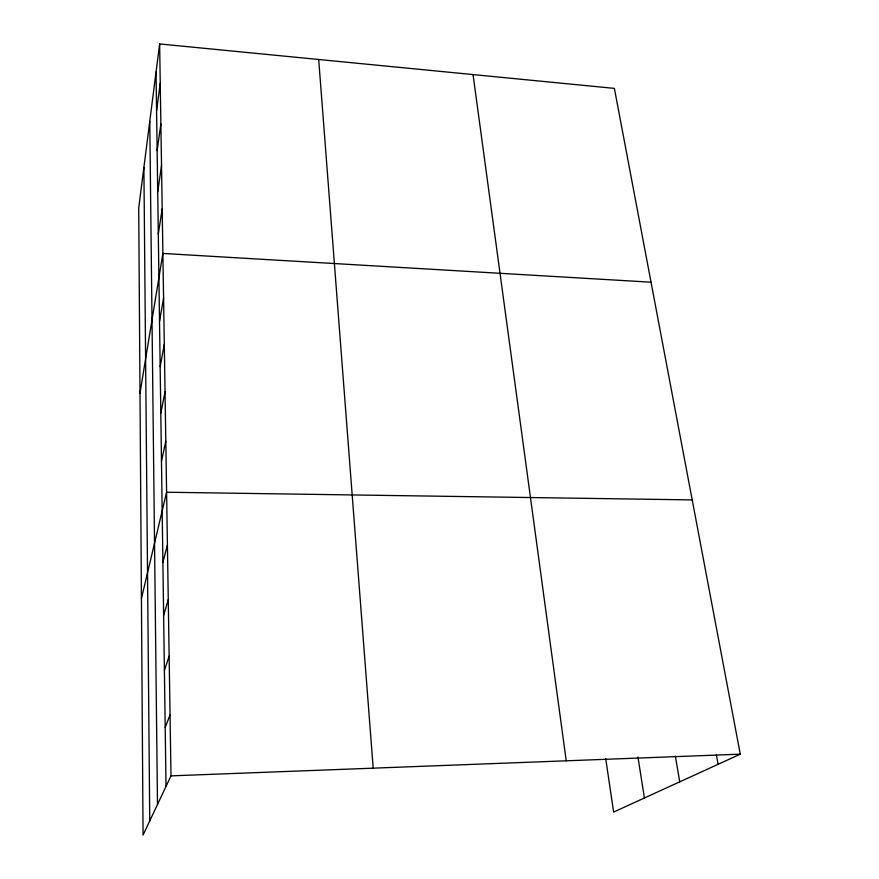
<?xml version="1.0" encoding="UTF-8"?>
<svg xmlns="http://www.w3.org/2000/svg" width="879" height="879" viewBox="0 0 879 879"><rect width="100%" height="100%" fill="white"/><g stroke="black" fill="none" stroke-linecap="round" stroke-linejoin="round"><path stroke-width="1.32" d="M159.637 43.95L138.717 207.993L143.068 835.05L170.998 775.871L159.637 43.95L614.388 88.383L740.283 754.171L613.619 812.064L605.697 758.511M156.583 110.82L160.242 83.285M157.132 150.65L160.879 123.84M157.715 191.71L161.527 165.681M158.297 234.045L162.197 208.861M140.003 393.177L162.89 253.449L651.042 282.192M159.528 321.45L163.582 298.135M160.154 366.576L164.296 344.282M160.802 413.141L165.043 391.957M161.472 461.233L165.801 441.247M141.42 598.577L166.592 492.229L692.202 499.898M162.89 562.296L167.417 544.991M163.626 615.443L168.263 599.632M164.395 670.435L169.142 656.25M165.197 727.394L170.054 714.957M170.998 775.871L740.283 754.171M716.418 755.094L718.088 764.323M675.369 756.127L679.731 781.849M637.934 756.951L644.417 797.989M473.045 74.572L566.219 760.807M318.692 59.486L373.19 768.169M156.044 72.144L166.021 786.419M149.76 121.423L157.495 804.472M143.892 167.406L149.749 820.887"/></g></svg>
